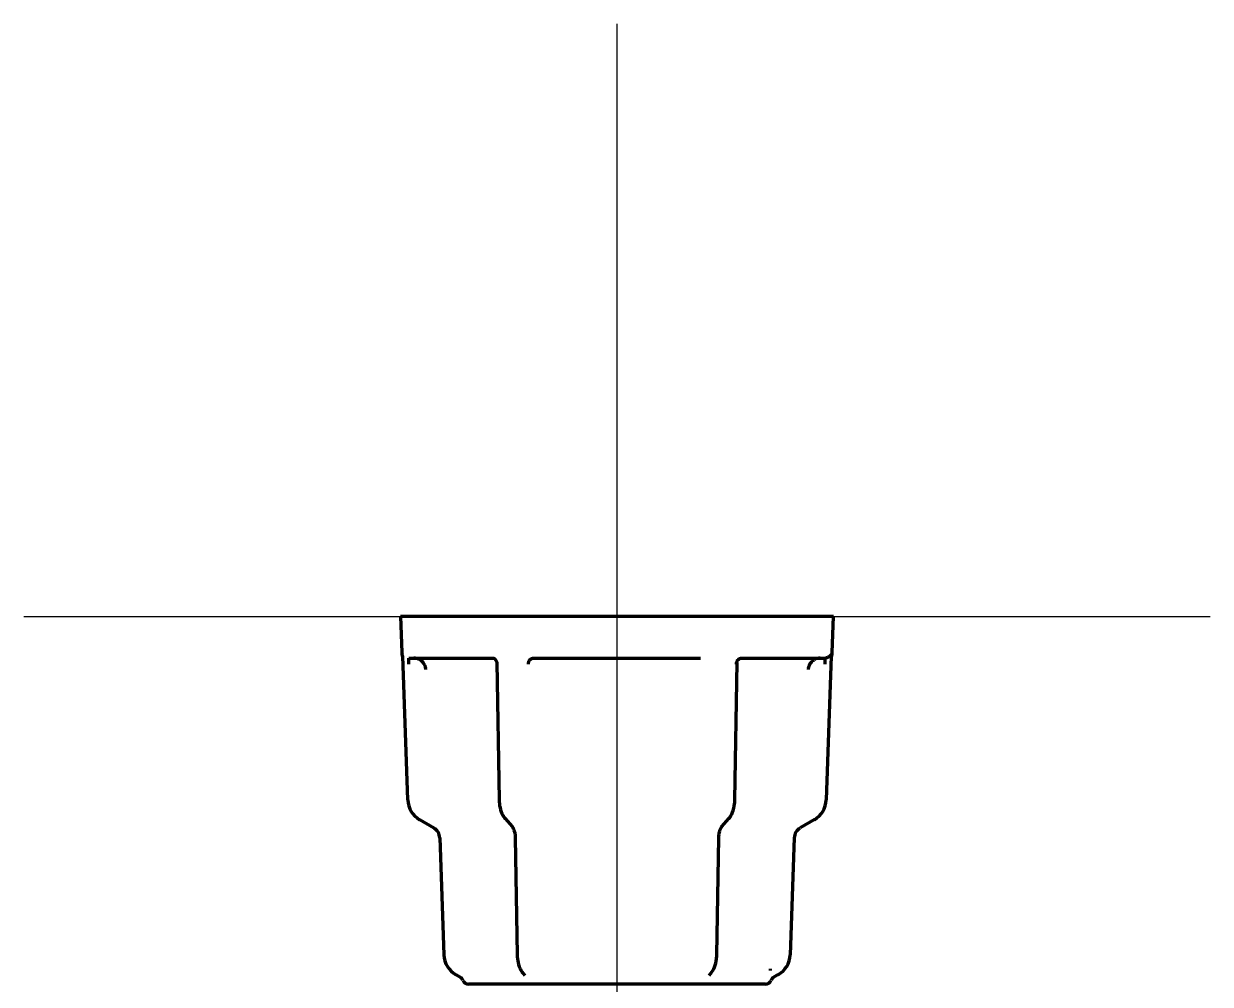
# Model space of a CAD drawing. Header units: inches. Extents: x -2983 to 7024, y 422 to 5529.
# Drawn here: x 2955.7 to 3055.7, y 1526 to 1607 of the extents above; entities that cross this region are included whole.
import ezdxf

# ---------------------------------------------------------------- set-up
doc = ezdxf.new("R2010")
doc.units = ezdxf.units.IN

# ---------------------------------------------------------------- blocks, each defined once
blk = doc.blocks.new('A$C773D0E90')
at = {"color": 4}
for p, q in [((0, 50), (0, -50)), ((-50, 0), (50, 0))]:
    blk.add_line(p, q, dxfattribs=at)

msp = doc.modelspace()

# ---------------------------------------------------------------- linework, layer by layer
at = {"linetype": 'Continuous', "lineweight": 70}
for p, q in [((3023.93, 1557.03), (2987.43, 1557.03)), ((2987.43, 1557.03), (2987.54, 1554.01)), ((3023.83, 1554.01), (3023.93, 1557.03)), ((2988.05, 1541.57), (2987.63, 1553.71)), ((2988.15, 1553.53), (2995.19, 1553.53)), ((2995.55, 1553.17), (2995.75, 1541.58)), ((2998.65, 1553.53), (3012.72, 1553.53)), ((3015.62, 1541.58), (3015.82, 1553.17)), ((3016.18, 1553.53), (3023.22, 1553.53)), ((3023.74, 1553.71), (3023.32, 1541.57)), ((2996.25, 1540.01), (2996.85, 1539.32)), ((3014.52, 1539.32), (3015.12, 1540.01)), ((2989.05, 1539.91), (2990.25, 1539.21)), ((3022.32, 1539.91), (3021.12, 1539.21)), ((2990.75, 1538.38), (2991.1, 1528.5)), ((2997.1, 1538.39), (2997.27, 1528.51)), ((3014.09, 1528.51), (3014.27, 1538.39)), ((3020.62, 1538.38), (3020.27, 1528.5)), ((2992.1, 1526.84), (2992.52, 1526.59)), ((3005.68, 1526.03), (2993.17, 1526.03)), ((2997.77, 1526.95), (2997.92, 1526.77)), ((3018.2, 1526.03), (3005.68, 1526.03)), ((3013.45, 1526.78), (3013.6, 1526.95)), ((3019.27, 1526.84), (3018.84, 1526.59))]:
    msp.add_line(p, q, dxfattribs=at)
for centre, radius, start, end in [((2988.04, 1554.03), 0.5, 182, 204.2309), ((3023.33, 1554.03), 0.5, 335.7765, 358), ((2990.05, 1541.64), 2, 182, 240), ((3021.32, 1541.64), 2, 300, 358), ((2989.75, 1538.34), 1, 2, 60), ((3021.62, 1538.34), 1, 120, 178), ((2993.1, 1528.57), 2, 182, 240), ((3018.27, 1528.57), 2, 300, 358), ((2993.17, 1526.53), 0.5, 200.0285, 270), ((3018.2, 1526.53), 0.5, 270, 339.9977)]:
    msp.add_arc(centre, radius, start, end, dxfattribs=at)
for centre, major_axis, start_param, end_param in [((2987.13, 1553.62), (0.5, 0.017), 6.26422, 6.67375), ((3024.24, 1553.62), (-0.5, 0.017), 5.89283, 6.30215), ((2992.23, 1526.19), (-0.25, -0.433), 2.43907, 3.14159), ((3019.14, 1526.19), (0.25, -0.433), 3.1416, 3.84409)]:
    msp.add_ellipse(centre, major_axis=major_axis, ratio=1, start_param=start_param, end_param=end_param, dxfattribs=at)
for points, knots in [([(2988.15, 1553.03), (2988.15, 1553.06), (2988.15, 1553.09), (2988.15, 1553.16), (2988.15, 1553.19), (2988.15, 1553.25), (2988.15, 1553.28), (2988.15, 1553.33), (2988.15, 1553.36), (2988.15, 1553.4), (2988.15, 1553.43), (2988.15, 1553.46), (2988.15, 1553.48), (2988.15, 1553.5), (2988.15, 1553.51), (2988.15, 1553.52), (2988.15, 1553.53), (2988.15, 1553.53)], [0, 0, 0, 0, 0.12611, 0.12611, 0.25222, 0.25222, 0.37834, 0.37834, 0.50445, 0.50445, 0.63056, 0.63056, 0.75667, 0.75667, 0.88278, 0.88278, 1, 1, 1, 1]), ([(2989.57, 1552.56), (2989.57, 1552.63), (2989.56, 1552.69), (2989.54, 1552.78), (2989.53, 1552.81), (2989.51, 1552.86), (2989.51, 1552.88), (2989.5, 1552.91), (2989.49, 1552.92), (2989.46, 1552.99), (2989.43, 1553.05), (2989.38, 1553.11), (2989.37, 1553.13), (2989.35, 1553.15), (2989.34, 1553.17), (2989.31, 1553.2), (2989.29, 1553.23), (2989.22, 1553.29), (2989.17, 1553.33), (2989.1, 1553.37), (2989.09, 1553.38), (2989.06, 1553.4), (2989.02, 1553.42), (2988.95, 1553.46), (2988.89, 1553.48), (2988.84, 1553.49), (2988.82, 1553.5), (2988.79, 1553.5), (2988.78, 1553.51), (2988.7, 1553.52), (2988.63, 1553.53), (2988.57, 1553.53)], [0, 0, 0, 0, 0.125, 0.125, 0.1875, 0.1875, 0.21875, 0.21875, 0.25, 0.25, 0.375, 0.375, 0.40625, 0.40625, 0.4375, 0.4375, 0.5, 0.5, 0.625, 0.625, 0.65625, 0.65625, 0.6875, 0.75, 0.8125, 0.8125, 0.84375, 0.84375, 0.875, 0.875, 1, 1, 1, 1]), ([(2995.18, 1553.53), (2995.18, 1553.53), (2995.2, 1553.53), (2995.28, 1553.52), (2995.41, 1553.46), (2995.51, 1553.33), (2995.55, 1553.21), (2995.55, 1553.18), (2995.55, 1553.17)], [0, 0, 0, 0, 0.04294, 0.20207, 0.41981, 0.70784, 0.94696, 1, 1, 1, 1]), ([(2998.22, 1553.03), (2998.22, 1553.06), (2998.22, 1553.09), (2998.23, 1553.16), (2998.24, 1553.19), (2998.26, 1553.25), (2998.27, 1553.28), (2998.3, 1553.33), (2998.32, 1553.36), (2998.36, 1553.4), (2998.39, 1553.43), (2998.43, 1553.46), (2998.46, 1553.48), (2998.51, 1553.5), (2998.54, 1553.51), (2998.59, 1553.52), (2998.62, 1553.53), (2998.65, 1553.53)], [0, 0, 0, 0, 0.125, 0.125, 0.25, 0.25, 0.375, 0.375, 0.5, 0.5, 0.625, 0.625, 0.75, 0.75, 0.875, 0.875, 1, 1, 1, 1]), ([(3015.75, 1553.03), (3015.75, 1553.06), (3015.75, 1553.09), (3015.76, 1553.16), (3015.77, 1553.19), (3015.79, 1553.25), (3015.81, 1553.28), (3015.84, 1553.33), (3015.86, 1553.36), (3015.9, 1553.4), (3015.92, 1553.43), (3015.97, 1553.46), (3015.99, 1553.48), (3016.04, 1553.5), (3016.07, 1553.51), (3016.13, 1553.52), (3016.15, 1553.53), (3016.18, 1553.53)], [0, 0, 0, 0, 0.125, 0.125, 0.25, 0.25, 0.375, 0.375, 0.5, 0.5, 0.625, 0.625, 0.75, 0.75, 0.875, 0.875, 1, 1, 1, 1]), ([(3022.8, 1553.53), (3022.77, 1553.53), (3022.73, 1553.53), (3022.67, 1553.52), (3022.64, 1553.52), (3022.54, 1553.5), (3022.48, 1553.48), (3022.39, 1553.44), (3022.37, 1553.43), (3022.31, 1553.4), (3022.28, 1553.38), (3022.2, 1553.33), (3022.15, 1553.29), (3022.06, 1553.2), (3022.02, 1553.15), (3021.97, 1553.09), (3021.96, 1553.08), (3021.94, 1553.05), (3021.92, 1553.01), (3021.88, 1552.94), (3021.86, 1552.88), (3021.85, 1552.83), (3021.84, 1552.82), (3021.83, 1552.78), (3021.83, 1552.77), (3021.81, 1552.69), (3021.8, 1552.63), (3021.8, 1552.56)], [0, 0, 0, 0, 0.0625, 0.0625, 0.125, 0.125, 0.25, 0.25, 0.3125, 0.3125, 0.375, 0.375, 0.5, 0.5, 0.625, 0.625, 0.65625, 0.65625, 0.6875, 0.75, 0.8125, 0.8125, 0.84375, 0.84375, 0.875, 0.875, 1, 1, 1, 1]), ([(3023.22, 1553.03), (3023.22, 1553.06), (3023.22, 1553.09), (3023.22, 1553.16), (3023.22, 1553.19), (3023.22, 1553.25), (3023.22, 1553.28), (3023.22, 1553.33), (3023.22, 1553.36), (3023.22, 1553.4), (3023.22, 1553.43), (3023.22, 1553.46), (3023.22, 1553.48), (3023.22, 1553.5), (3023.22, 1553.51), (3023.22, 1553.52), (3023.22, 1553.53), (3023.22, 1553.53)], [0, 0, 0, 0, 0.12617, 0.12617, 0.25234, 0.25234, 0.37851, 0.37851, 0.50467, 0.50467, 0.63084, 0.63084, 0.75701, 0.75701, 0.88318, 0.88318, 1, 1, 1, 1]), ([(3023.78, 1553.91), (3023.78, 1553.91), (3023.77, 1553.89), (3023.76, 1553.86), (3023.69, 1553.75), (3023.56, 1553.63), (3023.38, 1553.55), (3023.29, 1553.53), (3023.26, 1553.53)], [0, 0, 0, 0, 0.00478, 0.09703, 0.32666, 0.73147, 0.903, 1, 1, 1, 1]), ([(2995.75, 1541.58), (2995.75, 1541.35), (2995.81, 1540.88), (2996, 1540.35), (2996.18, 1540.09), (2996.25, 1540.01)], [0, 0, 0, 0, 0.36756, 0.78689, 1, 1, 1, 1]), ([(3015.12, 1540.01), (3015.25, 1540.16), (3015.45, 1540.52), (3015.59, 1541.09), (3015.62, 1541.46), (3015.62, 1541.58)], [0, 0, 0, 0, 0.38864, 0.80821, 1, 1, 1, 1]), ([(2996.85, 1539.32), (2996.88, 1539.28), (2996.94, 1539.19), (2997.03, 1538.95), (2997.09, 1538.66), (2997.1, 1538.47), (2997.1, 1538.39)], [0, 0, 0, 0, 0.25742, 0.52068, 0.81489, 1, 1, 1, 1]), ([(3014.27, 1538.39), (3014.27, 1538.52), (3014.29, 1538.77), (3014.38, 1539.09), (3014.47, 1539.25), (3014.51, 1539.3), (3014.52, 1539.32)], [0, 0, 0, 0, 0.31112, 0.63256, 0.89109, 1, 1, 1, 1]), ([(2997.27, 1528.51), (2997.28, 1528.28), (2997.33, 1527.82), (2997.52, 1527.29), (2997.7, 1527.03), (2997.77, 1526.95)], [0, 0, 0, 0, 0.36756, 0.78689, 1, 1, 1, 1]), ([(3013.6, 1526.95), (3013.72, 1527.1), (3013.93, 1527.45), (3014.07, 1528.03), (3014.09, 1528.39), (3014.09, 1528.51)], [0, 0, 0, 0, 0.38864, 0.80821, 1, 1, 1, 1])]:
    msp.add_open_spline(points, degree=3, knots=knots, dxfattribs=at)
msp.add_open_spline([(3018.59, 1527.33), (3018.58, 1527.28), (3018.58, 1527.24), (3018.58, 1527.2)], degree=3, dxfattribs=at)

# ---------------------------------------------------------------- block references
msp.add_blockref('A$C773D0E90', (3005.68, 1557.03))

doc.saveas('drawing.dxf')
